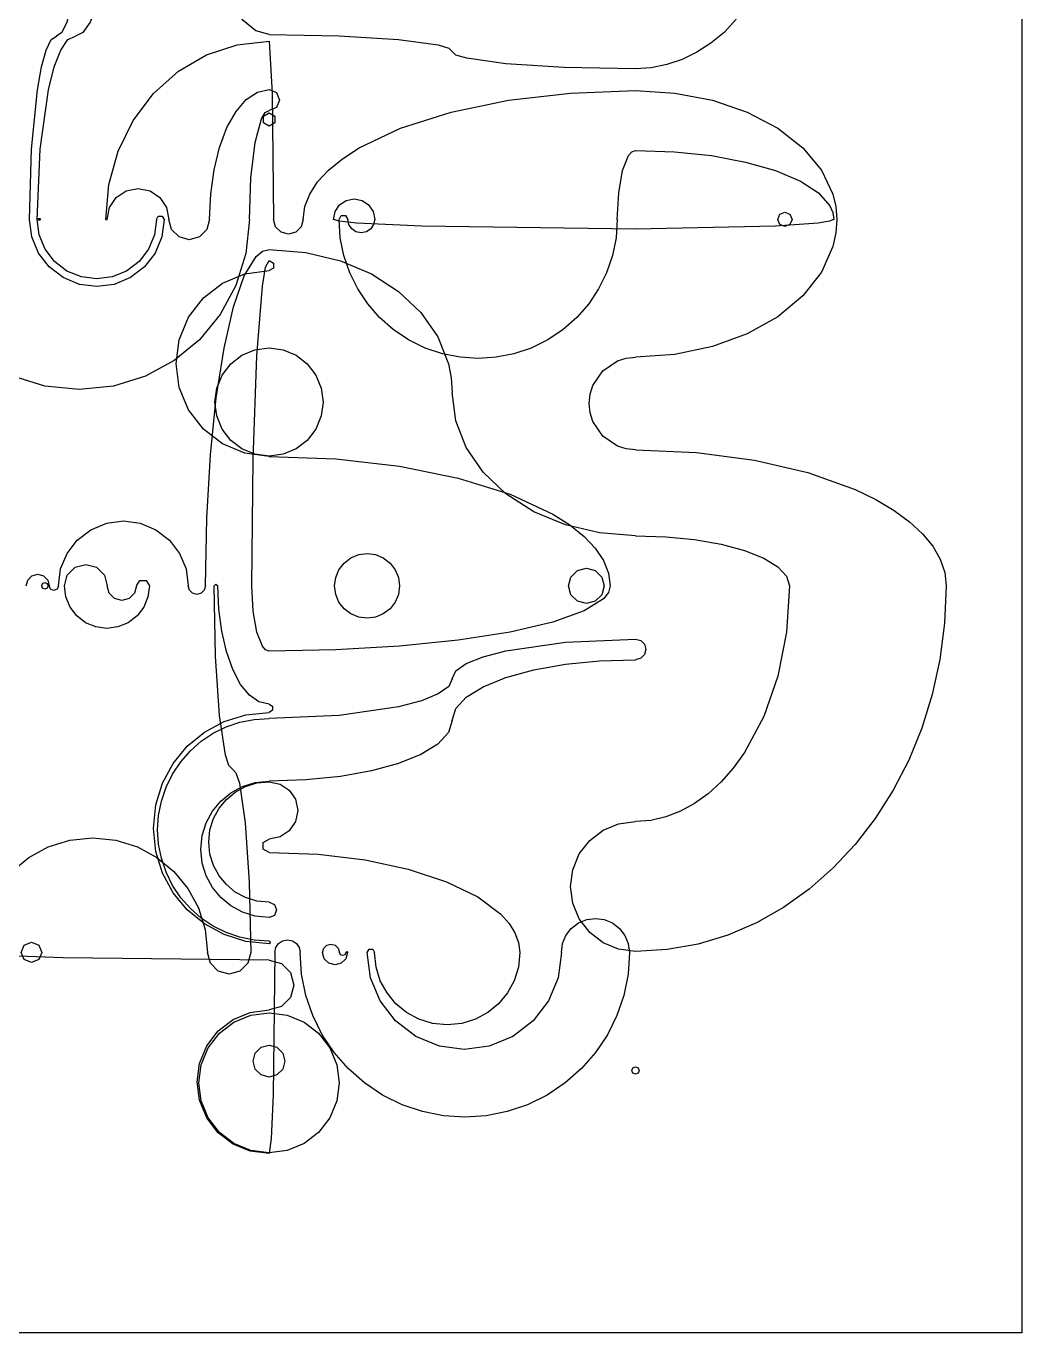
# Model space of a CAD drawing. Extents: x 13 to 254, y 51 to 292.
# Drawn here: x 172.5 to 253.7, y 51.1 to 157.6 of the extents above; entities that cross this region are included whole.
import ezdxf

# ---------------------------------------------------------------- set-up
doc = ezdxf.new("R2010")
doc.units = 0

msp = doc.modelspace()

# ---------------------------------------------------------------- linework, layer by layer
at = {"layer": 'Layer 1', "color": 7}
for points in [[(12.704984, 292.095016), (253.740097, 292.095016), (253.740097, 51.080186), (12.704984, 51.080186), (12.704984, 292.095016)], [(177.235213, 171.741), (177.06709, 166.023279), (176.588317, 161.176029), (176.251927, 159.310159), (175.871782, 157.9372), (175.459468, 157.089617), (175.026571, 156.799875)], [(179.689304, 171.741), (179.451697, 166.023253), (178.775048, 161.175989), (178.299629, 159.31012), (177.762372, 157.937168), (177.179651, 157.089598), (176.567841, 156.799875)], [(192.3512, 156.939987), (191.267573, 157.227012), (190.23547, 158.066647), (189.283891, 159.426731), (188.44184, 161.275103), (187.751412, 163.52939), (187.243376, 166.076898), (186.929744, 168.839982), (186.822531, 171.741)], [(235.272852, 171.741), (235.020066, 168.29073), (234.280591, 165.004509), (233.082751, 161.974681), (231.454871, 159.293588), (229.469498, 157.095262), (228.375696, 156.211485), (227.225882, 155.477673), (226.028603, 154.898607), (224.792406, 154.479069), (223.525839, 154.22384), (222.23745, 154.137701)], [(172.81793, 141.85875), (172.986052, 147.576471), (173.464826, 152.423721), (173.801216, 154.289591), (174.181361, 155.66255), (174.593675, 156.510133), (175.026571, 156.799875)], [(173.446402, 141.85875), (173.684007, 147.576471), (174.36065, 152.423721), (174.836065, 154.289591), (175.373318, 155.66255), (175.956035, 156.510133), (176.567841, 156.799875)], [(192.3512, 156.939987), (198.069745, 156.833329), (202.917675, 156.529593), (206.156921, 156.075022), (207.004588, 155.813449), (207.294325, 155.53882)], [(179.045172, 141.85875), (179.303206, 144.70431), (180.058033, 147.414573), (181.280741, 149.913379), (182.942417, 152.124572), (184.969009, 153.937609), (187.259204, 155.271692), (189.743201, 156.095276), (192.3512, 156.376814)], [(192.3512, 156.376814), (192.615664, 152.124572), (192.725208, 141.85875)], [(222.23745, 154.137677), (216.420911, 154.247786), (211.671065, 154.548063), (208.46863, 154.993432), (207.597916, 155.256441), (207.294325, 155.53882)], [(187.50322, 141.85875), (187.597233, 143.932967), (187.87225, 145.908561), (188.317737, 147.730019), (188.92316, 149.341826), (189.661538, 150.663405), (190.495958, 151.63586), (191.400989, 152.236195), (192.3512, 152.441417)], [(192.3512, 152.441417), (192.956383, 152.190776), (193.207058, 151.585673), (192.956383, 150.980571), (192.3512, 150.729929)], [(195.145325, 141.85875), (195.277896, 142.896893), (195.670703, 143.917453), (196.316387, 144.913541), (197.20759, 145.878271), (198.336954, 146.804755), (199.69712, 147.686106), (203.080425, 149.285857), (207.206726, 150.597551), (211.869743, 151.562733), (216.927357, 152.158578), (222.23745, 152.362265)], [(222.23745, 152.362265), (225.454345, 152.158578), (228.518288, 151.562733), (231.34318, 150.597551), (233.842925, 149.285857), (235.892557, 147.686106), (237.400734, 145.878271), (238.331792, 143.917453), (238.569758, 142.896893), (238.65007, 141.85875)], [(190.747862, 141.85875), (190.869909, 145.253603), (191.217469, 148.131621), (191.737629, 150.054651), (192.036944, 150.557897), (192.3512, 150.729929)], [(192.3512, 149.46842), (191.889523, 149.734934), (191.889523, 150.267962), (192.3512, 150.534476)], [(192.3512, 150.534476), (192.812877, 150.267962), (192.812877, 149.734934), (192.3512, 149.46842)], [(220.751577, 141.85875), (220.864683, 144.009683), (221.186779, 145.833157), (221.668831, 147.051563), (221.946217, 147.370413), (222.23745, 147.47941)], [(222.23745, 147.47941), (225.404344, 147.370413), (228.420662, 147.051563), (231.201645, 146.535073), (233.662536, 145.833157), (235.680309, 144.977095), (237.165044, 144.009683), (238.08163, 142.960407), (238.315897, 142.414283), (238.394961, 141.85875)], [(179.15073, 141.85875), (179.350954, 142.836831), (179.891411, 143.635053), (180.691401, 144.172976), (181.670225, 144.370159), (182.649049, 144.172976), (183.449039, 143.635053), (183.989495, 142.836831), (184.189719, 141.85875)], [(197.613571, 141.85875), (197.74719, 142.509467), (198.107038, 143.04045), (198.639448, 143.398243), (199.290751, 143.529386), (199.942055, 143.398243), (200.474465, 143.04045), (200.834313, 142.509467), (200.967932, 141.85875)], [(190.747862, 141.85875), (190.465949, 139.062599), (189.657407, 136.458254), (188.378036, 134.101508), (186.683636, 132.048152), (184.630005, 130.353979), (182.272943, 129.074779), (179.66825, 128.266346), (176.871724, 127.98447), (174.075199, 128.266346), (171.470505, 129.074779), (169.113444, 130.353979), (167.059813, 132.048152), (165.365413, 134.101508), (164.086042, 136.458254), (163.2775, 139.062599), (162.995586, 141.85875)], [(183.792854, 141.85875), (183.602902, 140.427163), (183.057672, 139.11538), (182.194098, 137.987368), (181.049117, 137.107094), (179.714184, 136.555781), (178.30538, 136.37201), (176.896575, 136.555781), (175.561643, 137.107094), (174.416662, 137.987368), (173.553088, 139.11538), (173.007857, 140.427163), (172.817906, 141.85875)], [(183.171339, 141.85875), (183.003023, 140.590216), (182.519892, 139.427841), (181.754677, 138.428306), (180.740105, 137.648292), (179.557217, 137.159772), (178.30887, 136.996932), (177.060524, 137.159772), (175.877636, 137.648292), (174.863064, 138.428306), (174.097849, 139.427841), (173.614718, 140.590216), (173.446402, 141.85875)], [(173.531111, 141.85875), (173.57618, 141.9368), (173.666316, 141.9368), (173.711385, 141.85875)], [(173.711385, 141.85875), (173.666316, 141.7807), (173.57618, 141.7807), (173.531111, 141.85875)], [(179.150706, 141.85875), (179.124323, 141.813058), (179.071556, 141.813058), (179.045172, 141.85875)], [(183.171339, 141.85875), (183.326724, 142.127848), (183.637493, 142.127848), (183.792878, 141.85875)], [(187.50322, 141.85875), (187.281257, 141.030486), (186.674845, 140.424154), (185.84647, 140.202221), (185.018095, 140.424154), (184.411682, 141.030486), (184.189719, 141.85875)], [(195.145325, 141.85875), (194.983208, 141.253802), (194.540296, 140.810949), (193.935267, 140.648854), (193.330238, 140.810949), (192.887326, 141.253802), (192.725208, 141.85875)], [(222.23745, 141.069715), (204.825755, 141.300818), (199.487974, 141.556799), (198.091107, 141.704098), (197.613595, 141.85875)], [(198.062295, 141.85875), (198.238953, 142.164689), (198.592268, 142.164689), (198.768926, 141.85875)], [(220.751577, 141.85875), (220.651812, 140.356245), (220.358877, 138.899129), (219.88232, 137.503934), (219.231684, 136.187189), (218.416514, 134.965424), (217.446357, 133.855171), (216.330756, 132.872958), (215.079257, 132.035317), (213.727992, 131.370453), (212.319457, 130.89555), (210.872741, 130.610608), (209.406936, 130.515627), (207.941131, 130.610608), (206.494416, 130.89555), (205.085881, 131.370453), (203.734616, 132.035317), (202.483116, 132.872958), (201.367516, 133.855171), (200.397358, 134.965424), (199.582189, 136.187189), (198.931553, 137.503934), (198.454995, 138.899129), (198.162061, 140.356245), (198.062295, 141.85875)], [(200.967956, 141.85875), (200.880079, 141.43247), (200.644109, 141.084687), (200.295183, 140.850373), (199.868441, 140.764497), (199.441698, 140.850373), (199.092772, 141.084687), (198.856802, 141.43247), (198.768926, 141.85875)], [(238.394961, 141.85875), (238.066698, 141.699732), (237.125224, 141.551622), (233.662536, 141.300818), (222.23745, 141.069715)], [(238.65007, 141.85875), (238.569758, 140.748723), (238.331792, 139.657498), (237.400734, 137.560908), (235.892557, 135.627896), (233.842925, 133.917374), (231.34318, 132.514855), (228.518288, 131.482842), (225.454345, 130.845739), (222.23745, 130.627949)], [(233.827888, 141.85875), (234.001219, 142.271555), (234.415176, 142.442225), (234.829134, 142.271555), (235.002465, 141.85875)], [(235.002465, 141.85875), (234.829134, 141.445945), (234.415176, 141.275275), (234.001219, 141.445945), (233.827888, 141.85875)], [(187.165912, 111.9765), (187.271258, 117.503555), (187.573397, 122.651472), (188.051478, 127.30997), (188.684647, 131.368766), (189.452056, 134.717579), (190.332852, 137.246128), (191.306184, 138.844131), (191.821034, 139.259714), (192.3512, 139.401305)], [(190.962446, 111.9765), (191.071581, 122.30101), (191.369202, 130.732112), (191.810634, 136.416519), (192.071318, 137.962059), (192.3512, 138.500941)], [(192.3512, 139.401305), (195.362757, 139.164259), (198.167731, 138.4844), (200.706034, 137.408646), (202.917574, 135.983916), (204.742263, 134.257128), (206.120011, 132.2752), (206.990728, 130.085052), (207.217172, 128.926557), (207.294325, 127.733602)], [(192.3512, 138.500941), (192.708096, 138.294915), (192.708096, 137.882863), (192.3512, 137.676837)], [(192.3512, 122.53574), (190.375646, 122.797798), (188.565419, 123.550001), (187.008792, 124.741392), (185.794035, 126.321014), (185.033237, 128.162694), (184.779638, 130.106288), (185.033237, 132.049882), (185.794035, 133.891562), (187.008792, 135.471184), (188.565419, 136.662576), (190.375646, 137.414779), (192.3512, 137.676837)], [(192.3512, 122.550083), (191.199626, 122.70284), (190.144423, 123.141308), (189.237046, 123.835784), (188.52895, 124.756565), (188.085472, 125.830102), (187.937646, 126.963046), (188.085472, 128.09599), (188.52895, 129.169527), (189.237046, 130.090308), (190.144423, 130.784784), (191.199626, 131.223252), (192.3512, 131.376009)], [(192.3512, 131.376009), (193.502774, 131.223252), (194.557977, 130.784784), (195.465354, 130.090308), (196.17345, 129.169527), (196.616928, 128.09599), (196.764754, 126.963046), (196.616928, 125.830102), (196.17345, 124.756565), (195.465354, 123.835784), (194.557977, 123.141308), (193.502774, 122.70284), (192.3512, 122.550083)], [(222.23745, 123.075102), (221.476267, 123.151826), (220.767299, 123.371872), (219.566758, 124.181191), (218.757331, 125.381571), (218.537255, 126.090445), (218.460522, 126.851525), (218.537255, 127.612606), (218.757331, 128.32148), (219.566758, 129.52186), (220.767299, 130.331178), (221.476267, 130.551225), (222.23745, 130.627949)], [(222.23745, 116.065874), (219.308578, 116.292138), (216.518964, 116.954027), (213.946997, 118.026189), (211.671065, 119.483272), (209.804945, 121.26034), (208.431803, 123.268556), (207.584106, 125.446711), (207.294325, 127.733602)], [(192.3512, 122.53574), (197.801696, 122.330972), (202.993038, 121.731965), (207.779349, 120.761663), (212.014752, 119.44301), (215.487514, 117.834772), (216.883644, 116.948745), (218.042869, 116.017346), (218.957637, 115.047498), (219.620393, 114.046125), (220.023586, 113.020151), (220.159662, 111.9765)], [(222.23745, 123.075102), (227.2027, 122.859875), (231.931867, 122.230272), (236.292063, 121.210407), (240.150397, 119.824397), (241.833218, 119.010326), (243.313986, 118.13401), (244.585822, 117.202726), (245.641844, 116.223751), (246.475171, 115.204364), (247.078924, 114.151841), (247.446222, 113.07346), (247.570183, 111.9765)], [(175.179613, 111.9765), (175.362868, 113.357623), (175.888879, 114.623165), (176.722012, 115.711414), (177.826632, 116.560658), (179.114508, 117.092537), (180.473651, 117.26983), (181.832795, 117.092537), (183.12067, 116.560658), (184.22529, 115.711414), (185.058423, 114.623165), (185.584434, 113.357623), (185.767689, 111.9765)], [(222.23745, 116.065874), (224.700679, 115.986572), (227.046789, 115.754589), (229.209854, 115.378811), (231.123949, 114.868124), (232.693385, 114.245287), (233.84822, 113.541436), (234.561147, 112.778023), (234.804857, 111.9765)], [(197.703086, 111.9765), (197.794568, 112.665962), (198.057155, 113.297726), (198.473058, 113.840984), (199.024489, 114.26493), (199.667402, 114.530446), (200.345891, 114.618952), (201.024381, 114.530446), (201.667294, 114.26493), (202.218725, 113.840984), (202.634628, 113.297726), (202.897215, 112.665962), (202.988697, 111.9765)], [(175.665324, 111.9765), (175.899571, 112.850604), (176.539545, 113.490492), (177.413765, 113.724707), (178.287986, 113.490492), (178.92796, 112.850604), (179.162207, 111.9765)], [(216.780197, 111.9765), (216.97416, 112.700284), (217.504078, 113.230131), (218.227959, 113.424068), (218.951839, 113.230131), (219.481757, 112.700284), (219.67572, 111.9765)], [(172.546921, 111.9765), (172.673587, 112.44916), (173.019644, 112.79517), (173.492367, 112.921819), (173.965089, 112.79517), (174.311146, 112.44916), (174.437812, 111.9765)], [(173.813955, 111.9765), (173.893306, 112.164271), (174.081843, 112.241834), (174.27038, 112.164271), (174.349731, 111.9765)], [(174.349731, 111.9765), (174.27038, 111.788729), (174.081843, 111.711166), (173.893306, 111.788729), (173.813955, 111.9765)], [(175.179613, 111.9765), (175.070979, 111.714269), (174.808712, 111.605649), (174.546446, 111.714269), (174.437812, 111.9765)], [(182.597356, 111.9765), (182.477378, 111.072276), (182.132998, 110.243724), (181.587545, 109.531246), (180.864348, 108.975244), (180.021174, 108.627022), (179.13134, 108.510948), (178.241507, 108.627022), (177.398332, 108.975244), (176.675135, 109.531246), (176.129682, 110.243724), (175.785302, 111.072276), (175.665324, 111.9765)], [(181.556908, 111.9765), (181.396494, 111.377905), (180.958233, 110.939703), (180.359557, 110.779309), (179.760882, 110.939703), (179.322621, 111.377905), (179.162207, 111.9765)], [(181.556908, 111.9765), (181.81702, 112.426967), (182.337244, 112.426967), (182.597356, 111.9765)], [(187.165888, 111.9765), (187.072225, 111.626991), (186.816332, 111.371133), (186.466777, 111.277482), (186.117221, 111.371133), (185.861329, 111.626991), (185.767666, 111.9765)], [(187.869338, 111.9765), (188.023229, 112.128464), (188.177119, 111.9765)], [(189.363364, 97.035375), (189.070533, 97.325117), (188.791625, 98.1727), (188.306928, 101.411529), (187.983064, 106.258779), (187.869338, 111.9765)], [(192.3512, 102.328047), (191.533075, 102.515153), (190.753848, 103.062492), (190.035418, 103.949101), (189.399679, 105.154014), (188.878414, 106.623534), (188.494852, 108.284197), (188.258064, 110.08539), (188.177119, 111.9765)], [(192.3512, 106.650049), (192.071318, 106.758263), (191.810634, 107.068628), (191.369202, 108.21013), (191.071581, 109.903205), (190.962446, 111.9765)], [(220.159662, 111.9765), (220.023586, 111.450046), (219.620393, 110.932508), (218.042869, 109.938155), (215.487514, 109.021382), (212.014752, 108.21013), (207.779349, 107.544955), (202.993038, 107.055501), (197.801696, 106.753341), (192.3512, 106.650049)], [(202.988697, 111.9765), (202.897215, 111.287038), (202.634628, 110.655274), (202.218725, 110.112016), (201.667294, 109.68807), (201.024381, 109.422554), (200.345891, 109.334048), (199.667402, 109.422554), (199.024489, 109.68807), (198.473058, 110.112016), (198.057155, 110.655274), (197.794568, 111.287038), (197.703086, 111.9765)], [(219.67572, 111.9765), (219.481757, 111.252716), (218.951839, 110.722869), (218.227959, 110.528932), (217.504078, 110.722869), (216.97416, 111.252716), (216.780197, 111.9765)], [(247.570183, 111.9765), (247.439393, 108.929275), (247.055512, 105.970074), (246.431274, 103.113878), (245.579411, 100.375668), (244.512659, 97.770426), (243.24375, 95.313131), (241.785418, 93.018765), (240.150397, 90.902308), (238.351421, 88.978741), (236.401222, 87.263045), (234.312535, 85.770202), (232.098093, 84.515191), (229.77063, 83.512994), (227.342879, 82.778591), (224.827575, 82.326963), (222.23745, 82.173091)], [(234.804857, 111.9765), (234.561147, 108.211983), (233.84822, 104.626457), (232.693385, 101.320675), (231.123949, 98.395391), (230.202143, 97.119522), (229.209854, 95.996843), (228.155322, 95.032572), (227.046789, 94.231925), (225.892494, 93.600119), (224.700679, 93.14237), (223.479584, 92.863895), (222.23745, 92.769911)], [(207.294325, 104.410004), (207.584106, 105.043638), (208.431803, 105.647145), (209.804945, 106.203566), (211.671065, 106.695942), (216.518964, 107.396726), (222.23745, 107.642809)], [(222.23745, 107.642809), (222.657818, 107.530187), (222.965549, 107.222497), (223.078186, 106.802185), (222.965549, 106.381873), (222.657818, 106.074184), (222.23745, 105.961562)], [(207.294325, 101.010001), (207.584106, 101.980514), (208.431803, 102.904881), (209.804945, 103.757129), (211.671065, 104.511283), (213.946997, 105.129641), (216.518964, 105.584647), (219.308578, 105.86554), (222.23745, 105.961562)], [(207.294325, 104.410004), (207.004544, 103.776369), (206.156847, 103.172863), (204.783705, 102.616442), (202.917585, 102.124065), (198.069686, 101.423281), (192.3512, 101.177198)], [(192.3512, 102.328023), (192.636567, 102.163289), (192.636567, 101.833819), (192.3512, 101.669084)], [(192.3512, 82.802818), (190.452166, 82.997085), (188.683722, 83.54844), (187.083658, 84.419036), (185.689769, 85.571025), (184.539846, 86.96656), (183.671682, 88.567793), (183.123069, 90.336877), (182.931799, 92.235963), (183.123069, 94.135049), (183.671682, 95.904133), (184.539846, 97.505366), (185.689769, 98.900901), (187.083658, 100.05289), (188.683722, 100.923486), (190.452166, 101.474841), (192.3512, 101.669108)], [(192.3512, 83.018114), (191.148367, 83.09796), (189.98187, 83.332406), (188.864944, 83.713813), (187.810821, 84.234542), (186.832735, 84.886952), (185.94392, 85.663406), (185.157608, 86.556263), (184.487033, 87.557885), (183.954775, 88.639353), (183.57459, 89.766656), (183.346479, 90.924517), (183.270442, 92.097656), (183.346479, 93.270795), (183.57459, 94.428655), (183.954775, 95.555959), (184.487033, 96.637427), (185.157608, 97.639049), (185.94392, 98.531906), (186.832735, 99.30836), (187.810821, 99.96077), (188.864944, 100.481499), (189.98187, 100.862906), (191.148367, 101.097352), (192.3512, 101.177198)], [(207.294325, 101.010001), (206.990721, 100.012093), (206.119999, 99.082638), (204.742249, 98.241548), (202.91756, 97.508735), (200.70602, 96.904108), (198.167721, 96.44758), (195.362751, 96.159062), (192.3512, 96.058464)], [(189.363364, 97.035375), (189.656195, 96.745633), (189.935103, 95.89805), (190.4198, 92.659221), (190.743664, 87.811971), (190.85739, 82.09425)], [(192.3512, 84.932394), (191.229904, 85.045416), (190.185526, 85.369565), (189.240438, 85.882473), (188.417014, 86.56177), (187.737627, 87.385084), (187.22465, 88.330045), (186.900457, 89.374284), (186.787421, 90.495429), (186.900457, 91.616575), (187.22465, 92.660814), (187.737627, 93.605775), (188.417014, 94.429089), (189.240438, 95.108385), (190.185526, 95.621294), (191.229904, 95.945443), (192.3512, 96.058464)], [(192.3512, 86.180612), (191.360601, 86.280459), (190.437954, 86.566827), (189.603025, 87.019951), (188.875578, 87.620069), (188.275379, 88.347419), (187.822195, 89.182236), (187.535789, 90.10476), (187.435928, 91.095226), (187.535789, 92.085692), (187.822195, 93.008215), (188.275379, 93.843033), (188.875578, 94.570383), (189.603025, 95.170501), (190.437954, 95.623625), (191.360601, 95.909993), (192.3512, 96.00984)], [(192.3512, 96.00984), (193.262545, 95.825873), (194.006758, 95.324177), (194.508521, 94.580063), (194.692513, 93.668841), (194.508521, 92.757618), (194.006758, 92.013504), (193.262545, 91.511809), (192.3512, 91.327841)], [(222.23745, 82.173091), (220.854816, 82.356498), (219.58789, 82.882944), (218.498452, 83.716764), (217.648278, 84.822296), (217.115818, 86.111235), (216.938331, 87.471501), (217.115818, 88.831767), (217.648278, 90.120706), (218.498452, 91.226238), (219.58789, 92.060059), (220.854816, 92.586504), (222.23745, 92.769911)], [(168.628786, 82.09425), (168.82138, 83.976307), (169.367963, 85.728942), (170.231016, 87.314699), (171.373019, 88.696125), (172.756455, 89.835765), (174.343802, 90.696166), (176.097543, 91.239873), (177.980158, 91.429431), (179.862772, 91.239873), (181.616513, 90.696166), (183.203861, 89.835765), (184.587296, 88.696125), (185.729299, 87.314699), (186.592352, 85.728942), (187.138935, 83.976307), (187.331529, 82.09425)], [(192.3512, 90.252893), (191.885671, 90.52163), (191.885671, 91.059104), (192.3512, 91.327841)], [(192.3512, 90.252893), (196.360372, 90.094679), (200.17892, 89.631853), (203.699544, 88.882145), (206.814941, 87.863282), (209.369369, 86.620669), (211.248989, 85.216428), (211.921856, 84.46707), (212.409354, 83.693355), (212.705927, 82.900632), (212.806019, 82.09425)], [(192.3512, 86.180612), (192.792571, 85.997815), (192.975392, 85.556503), (192.792571, 85.115192), (192.3512, 84.932394)], [(216.190649, 82.09425), (216.286752, 82.818542), (216.562604, 83.482221), (216.999518, 84.052923), (217.578805, 84.498286), (218.254196, 84.777215), (218.966962, 84.870191), (219.679727, 84.777215), (220.355118, 84.498286), (220.934406, 84.052923), (221.371319, 83.482221), (221.647171, 82.818542), (221.743275, 82.09425)], [(192.832201, 82.09425), (192.913293, 82.495858), (193.134438, 82.823816), (193.46244, 83.044931), (193.864102, 83.126012), (194.265764, 83.044931), (194.593766, 82.823816), (194.81491, 82.495858), (194.896002, 82.09425)], [(192.3512, 81.467846), (175.57692, 81.651316), (170.434547, 81.854536), (168.628786, 82.09425)], [(172.149482, 82.09425), (172.395266, 82.68087), (172.983272, 82.923477), (173.571279, 82.68087), (173.817063, 82.09425)], [(173.817063, 82.09425), (173.571279, 81.50763), (172.983272, 81.265023), (172.395266, 81.50763), (172.149482, 82.09425)], [(190.85739, 82.09425), (190.621202, 81.212903), (189.975925, 80.567712), (189.094459, 80.331556), (188.212994, 80.567712), (187.567717, 81.212903), (187.331529, 82.09425)], [(192.3512, 83.018114), (192.444438, 82.96429), (192.444438, 82.856642), (192.3512, 82.802818)], [(192.832201, 82.09425), (192.691319, 70.494926), (192.535271, 66.939003), (192.3512, 65.690329)], [(221.743299, 82.09425), (221.62525, 80.316399), (221.278633, 78.592255), (220.714743, 76.941379), (219.944873, 75.38333), (218.980317, 73.937668), (217.83237, 72.623952), (216.512327, 71.461741), (215.031481, 70.470596), (213.432586, 69.68389), (211.765925, 69.121957), (210.054088, 68.784797), (208.319662, 68.67241), (206.585237, 68.784797), (204.8734, 69.121957), (203.206739, 69.68389), (201.607844, 70.470596), (200.126998, 71.461741), (198.806955, 72.623952), (197.659008, 73.937668), (196.694452, 75.38333), (195.924582, 76.941379), (195.360692, 78.592255), (195.014075, 80.316399), (194.896026, 82.09425)], [(196.721813, 82.09425), (196.813396, 82.435995), (197.063604, 82.68617), (197.405395, 82.777741), (197.747186, 82.68617), (197.997395, 82.435995), (198.088977, 82.09425)], [(198.753552, 82.09425), (198.617451, 81.586383), (198.245617, 81.214599), (197.737683, 81.078516), (197.229748, 81.214599), (196.857914, 81.586383), (196.721813, 82.09425)], [(198.617821, 82.09425), (198.539491, 81.90892), (198.353399, 81.832366), (198.167307, 81.90892), (198.088977, 82.09425)], [(198.617821, 82.09425), (198.685686, 82.162107), (198.753552, 82.09425)], [(200.361624, 82.09425), (200.510343, 82.351806), (200.807783, 82.351806), (200.956503, 82.09425)], [(216.190625, 82.09425), (215.916661, 80.029493), (215.130283, 78.137529), (213.884763, 76.510615), (212.233374, 75.241009), (210.308021, 74.445859), (208.276124, 74.180809), (206.244227, 74.445859), (204.318874, 75.241009), (202.667485, 76.510615), (201.421966, 78.137529), (200.635588, 80.029493), (200.361624, 82.09425)], [(212.806019, 82.09425), (212.683574, 80.902209), (212.337, 79.792193), (211.790055, 78.787908), (211.066496, 77.913061), (210.19008, 77.191357), (209.184564, 76.646504), (208.073705, 76.302207), (206.881261, 76.182174), (205.688817, 76.302207), (204.577959, 76.646504), (203.572443, 77.191357), (202.696026, 77.913061), (201.972467, 78.787908), (201.425522, 79.792193), (201.078948, 80.902209), (200.956503, 82.09425)], [(192.3512, 81.467822), (193.367016, 81.195672), (194.110644, 80.452143), (194.382831, 79.436463), (194.110644, 78.420783), (193.367016, 77.677254), (192.3512, 77.405103)], [(192.3512, 65.690329), (190.822697, 65.893086), (189.422108, 66.475072), (188.217732, 67.396861), (187.277865, 68.619029), (186.689229, 70.043953), (186.493017, 71.547728), (186.689229, 73.051504), (187.277865, 74.476428), (188.217732, 75.698595), (189.422108, 76.620385), (190.822697, 77.202371), (192.3512, 77.405127)], [(192.3512, 65.756907), (190.860345, 65.954669), (189.494254, 66.522321), (188.319542, 67.421406), (187.402824, 68.613471), (186.828687, 70.003298), (186.637308, 71.470034), (186.828687, 72.936771), (187.402824, 74.326598), (188.319542, 75.518663), (189.494254, 76.417748), (190.860345, 76.985399), (192.3512, 77.183162)], [(192.3512, 77.183162), (193.842055, 76.985399), (195.208146, 76.417748), (196.382858, 75.518663), (197.299576, 74.326598), (197.873713, 72.936771), (198.065092, 71.470034), (197.873713, 70.003298), (197.299576, 68.613471), (196.382858, 67.421406), (195.208146, 66.522321), (193.842055, 65.954669), (192.3512, 65.756907)], [(192.3512, 71.93713), (191.701975, 72.111066), (191.226709, 72.586268), (191.05275, 73.235406), (191.226709, 73.884544), (191.701975, 74.359746), (192.3512, 74.533682)], [(192.3512, 74.533682), (193.000425, 74.359746), (193.475691, 73.884544), (193.64965, 73.235406), (193.475691, 72.586268), (193.000425, 72.111066), (192.3512, 71.93713)], [(222.23745, 72.168155), (222.026494, 72.255525), (221.939114, 72.466452), (222.026494, 72.67738), (222.23745, 72.764749)], [(222.23745, 72.764749), (222.448406, 72.67738), (222.535786, 72.466452), (222.448406, 72.255525), (222.23745, 72.168155)]]:
    msp.add_lwpolyline(points, dxfattribs=at)

doc.saveas('drawing.dxf')
